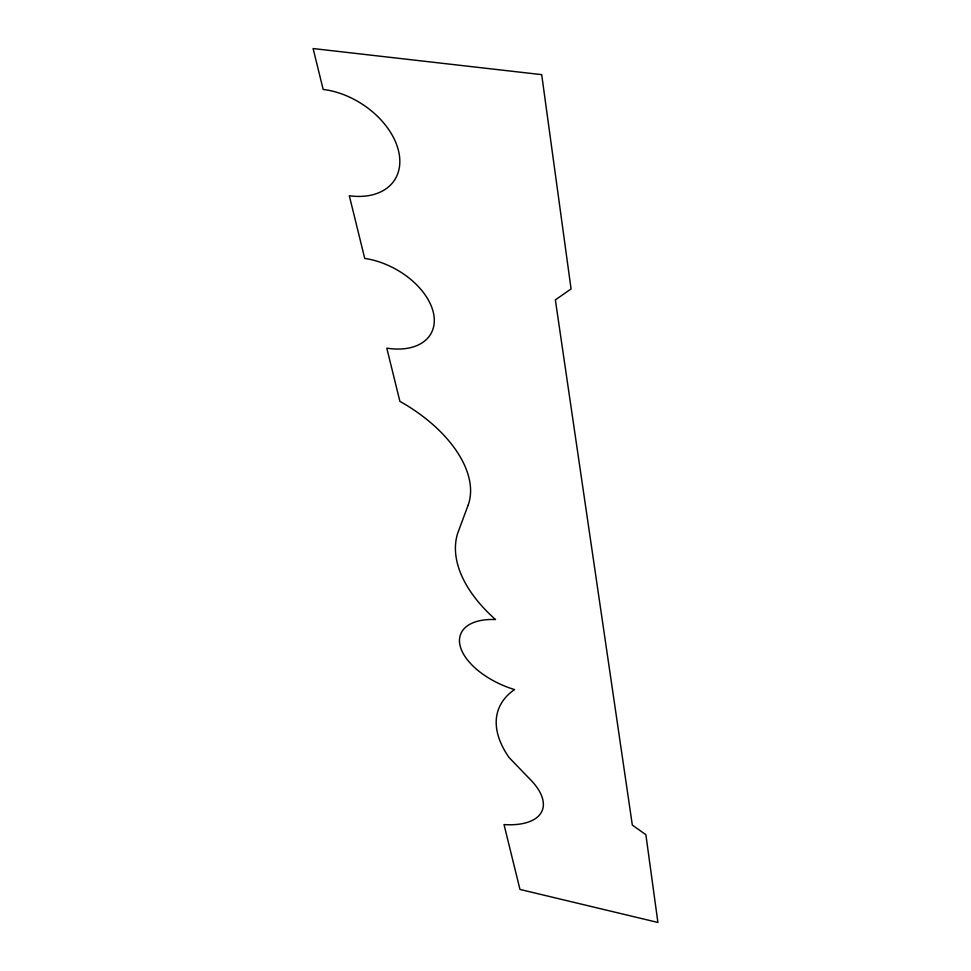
<?xml version="1.0" encoding="UTF-8"?>
<svg xmlns="http://www.w3.org/2000/svg" width="971" height="971" viewBox="0 0 971 971"><rect width="100%" height="100%" fill="white"/><g stroke="black" fill="none" stroke-linecap="round" stroke-linejoin="round"><path stroke-width="1.46" d="M468.058 505.381L457.535 533.71A148.612 83.967 21 0 0 495.526 619.559A60.663 31.837 22 0 0 460.303 646.54A60.663 31.837 22 0 0 514.533 689.58A144.424 72.194 19.6 0 0 509.047 757.489L529.875 779.094A71.211 33.33 21.8 0 1 504.022 824.597L519.971 889.436L657.901 922.45L645.873 834.684L632.327 825.083L555.351 299.893L571.069 288.933L541.697 74.646L313.099 48.55L323.161 89.441A68.771 46.135 32.7 0 1 398.462 150.602A68.771 46.135 32.7 0 1 349.317 195.766L364.732 258.42A62.496 39.338 28.6 0 1 433.236 312.067A62.496 39.338 28.6 0 1 386.798 348.14L399.894 401.363A117.321 67.06 26.5 0 1 468.058 505.381"/></g></svg>
